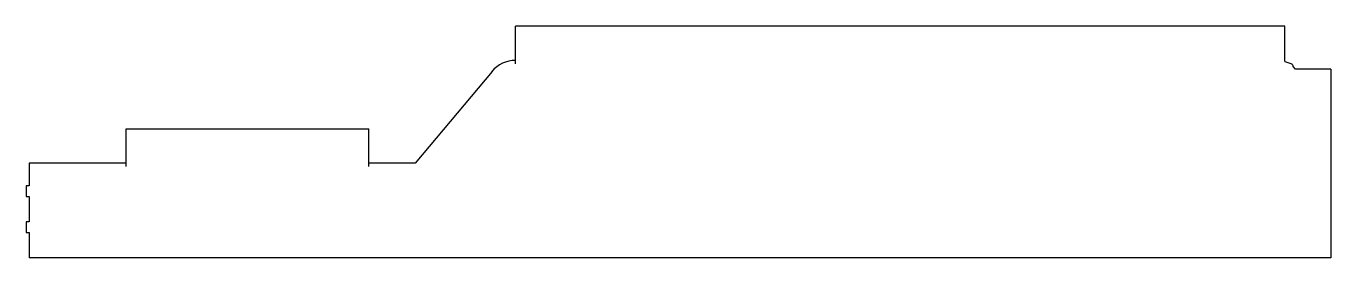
# Model space of a CAD drawing. Extents: x -12.8 to 0.6, y 21 to 23.3.
import ezdxf

# ---------------------------------------------------------------- set-up
doc = ezdxf.new("R2010")
doc.units = 0
doc.header["$LTSCALE"] = 1.21
doc.layers.get('0').update_dxf_attribs({"linetype": 'CONTINUOUS'})

msp = doc.modelspace()

# ---------------------------------------------------------------- linework, layer by layer
at = {"color": 3}
for p, q in [((-7.808, 22.949), (-7.808, 23.337)), ((0.12, 23.337), (-7.808, 23.337)), ((0.12, 22.972), (0.12, 23.337)), ((-8.049, 22.872), (-8.84, 21.929)), ((0.12, 22.972), (0.191, 22.949)), ((0.229, 22.893), (0.206, 22.923)), ((0.594, 22.893), (0.229, 22.893)), ((0.594, 22.893), (0.594, 20.954)), ((-11.819, 21.894), (-11.819, 22.282)), ((-11.819, 22.282), (-9.319, 22.282)), ((-9.319, 21.894), (-9.319, 22.282)), ((-12.819, 21.929), (-12.819, 21.694)), ((-11.819, 21.929), (-12.819, 21.929)), ((-8.84, 21.929), (-9.319, 21.929)), ((-12.849, 21.694), (-12.849, 21.584)), ((-12.819, 21.694), (-12.849, 21.694)), ((-12.849, 21.584), (-12.819, 21.584)), ((-12.819, 21.584), (-12.819, 21.324)), ((-12.849, 21.324), (-12.849, 21.214)), ((-12.819, 21.324), (-12.849, 21.324)), ((-12.849, 21.214), (-12.819, 21.214)), ((-12.819, 21.214), (-12.819, 20.954)), ((0.594, 20.954), (-12.819, 20.954))]:
    msp.add_line(p, q, dxfattribs=at)
for centre, radius, start, end in [((-7.808, 22.669), 0.315, 90, 140), ((0.12, 22.893), 0.091, 19.0814, 37.9981)]:
    msp.add_arc(centre, radius, start, end, dxfattribs=at)

doc.saveas('drawing.dxf')
